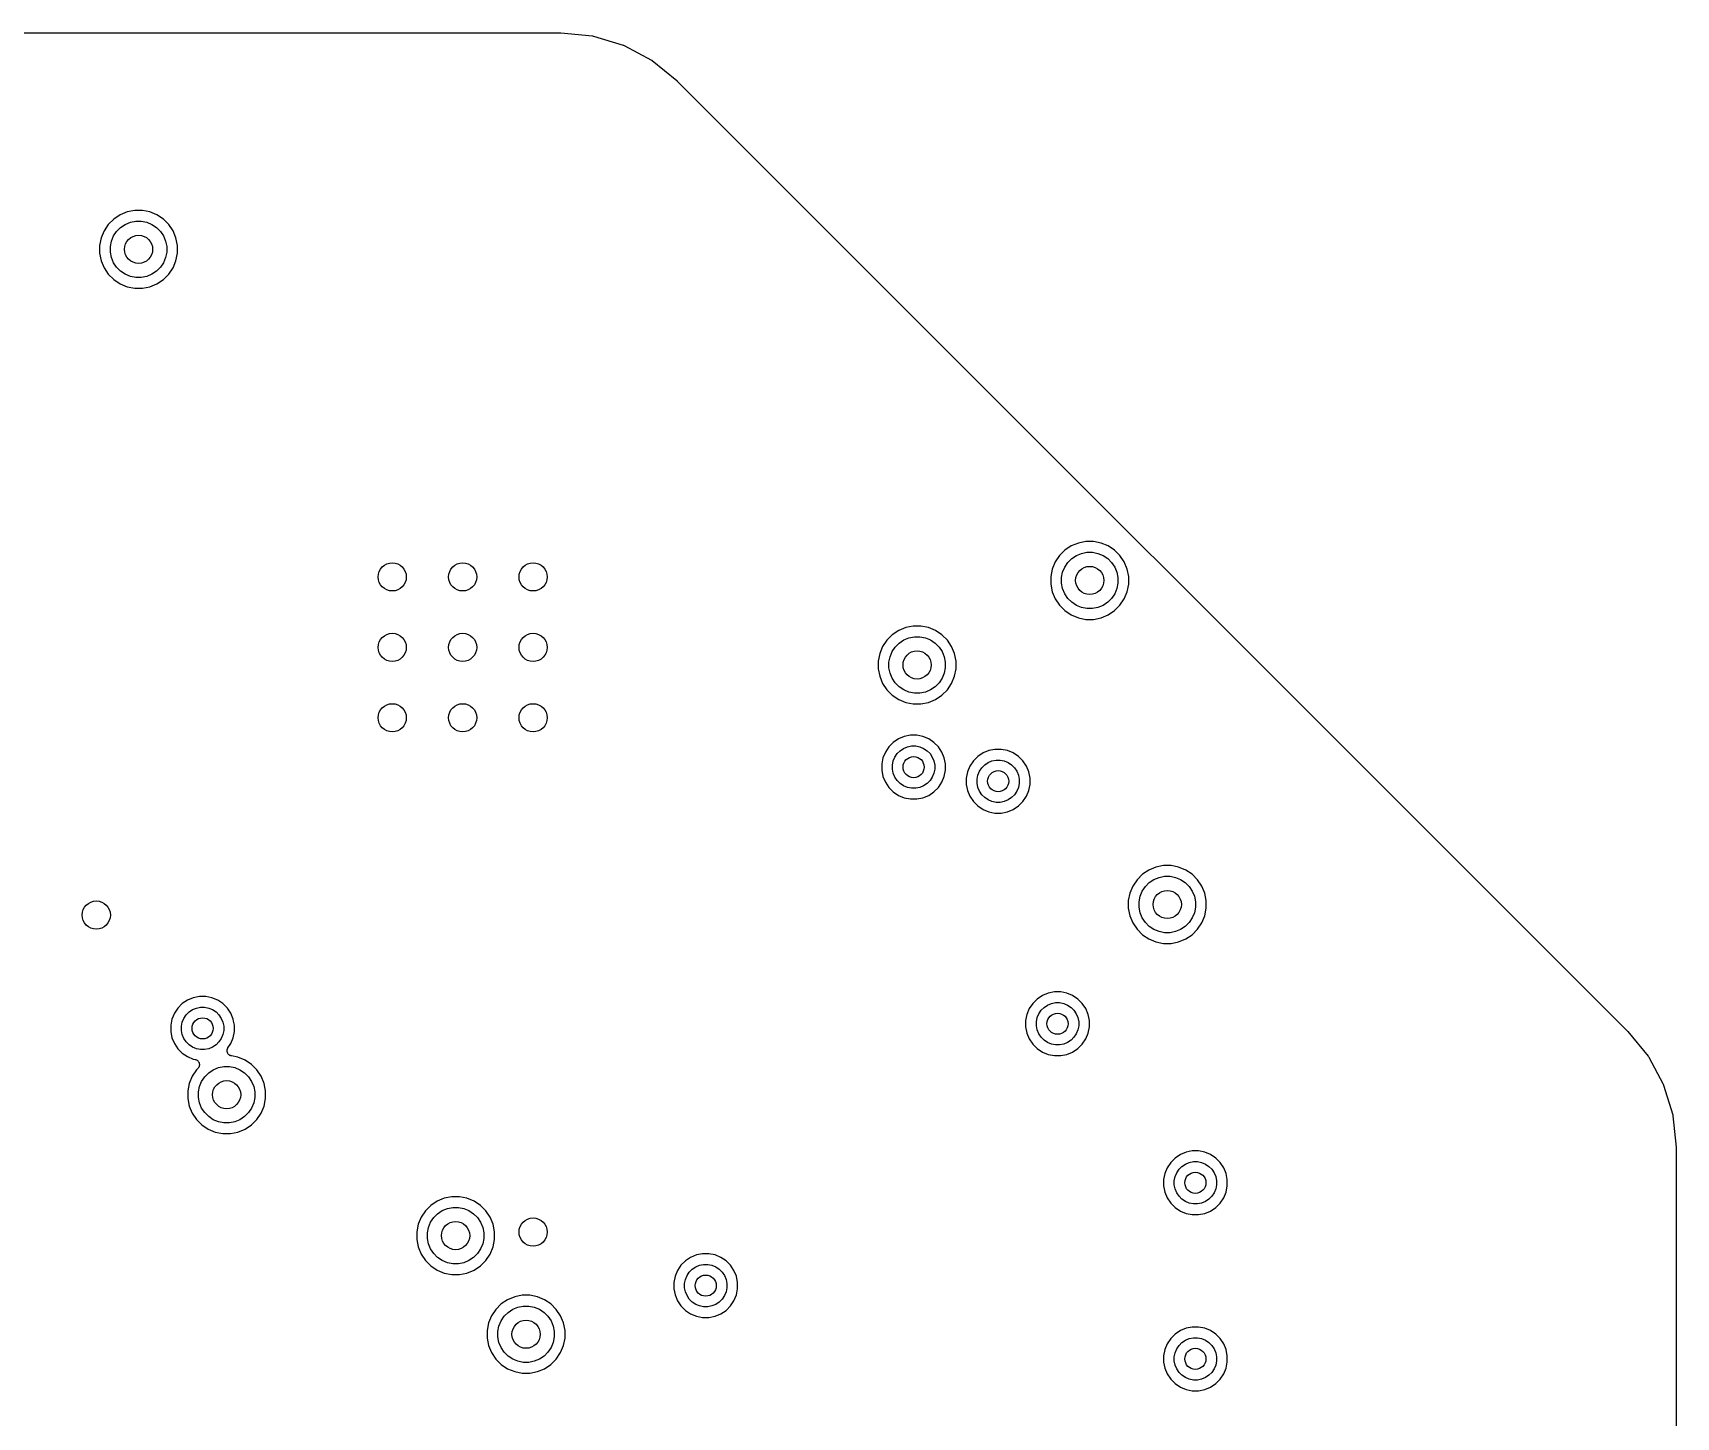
# Model space of a CAD drawing. Extents: x 0.48 to 2.43, y -7.79 to -4.85.
# Drawn here: x 1.516 to 2.434, y -5.623 to -4.849 of the extents above; entities that cross this region are included whole.
import ezdxf

# ---------------------------------------------------------------- set-up
doc = ezdxf.new("R2010")
doc.units = 0
doc.header["$MEASUREMENT"] = 0
doc.layers.add('BLACK', color=7, linetype='CONTINUOUS')

msp = doc.modelspace()

# ---------------------------------------------------------------- linework, layer by layer
at = {"layer": 'BLACK', "linetype": 'CONTINUOUS'}
for p, q in [((1.10253, -4.8495), (1.81054, -4.8495)), ((1.81054, -4.8495), (1.81058, -4.8495)), ((1.81058, -4.8495), (1.8107, -4.84952)), ((1.8107, -4.84952), (1.81083, -4.84952)), ((1.81083, -4.84952), (1.82849, -4.85125)), ((1.82849, -4.85125), (1.82849, -4.85125)), ((1.82849, -4.85125), (1.82849, -4.85125)), ((1.82849, -4.85125), (1.82853, -4.85125)), ((1.82853, -4.85125), (1.82879, -4.85131)), ((1.82879, -4.85131), (1.82906, -4.85136)), ((1.82906, -4.85136), (1.84557, -4.85635)), ((1.84557, -4.85635), (1.84561, -4.85636)), ((1.84561, -4.85636), (1.84586, -4.85647)), ((1.84586, -4.85647), (1.84612, -4.85657)), ((1.84612, -4.85657), (1.86135, -4.86467)), ((1.86135, -4.86467), (1.86135, -4.86467)), ((1.86135, -4.86467), (1.86135, -4.86467)), ((1.86135, -4.86467), (1.86139, -4.86469)), ((1.86139, -4.86469), (1.86161, -4.86485)), ((1.86161, -4.86485), (1.86184, -4.865)), ((1.86184, -4.865), (1.87558, -4.8762)), ((1.87558, -4.8762), (1.87561, -4.87623)), ((1.87561, -4.87623), (1.8757, -4.87632)), ((1.8757, -4.87632), (1.8758, -4.87641)), ((1.8758, -4.87641), (2.40683, -5.40744)), ((1.57266, -4.94872), (1.56846, -4.94956)), ((1.57695, -4.94872), (1.57266, -4.94872)), ((1.58115, -4.94956), (1.57695, -4.94872)), ((1.55791, -4.95661), (1.55553, -4.96017)), ((1.56094, -4.95358), (1.55791, -4.95661)), ((1.5645, -4.9512), (1.56094, -4.95358)), ((1.56257, -4.96043), (1.56476, -4.95824)), ((1.56846, -4.94956), (1.5645, -4.9512)), ((1.56476, -4.95824), (1.56734, -4.95652)), ((1.56734, -4.95652), (1.57021, -4.95533)), ((1.57021, -4.95533), (1.57325, -4.95472)), ((1.57325, -4.95472), (1.57635, -4.95472)), ((1.57635, -4.95472), (1.5794, -4.95533)), ((1.5794, -4.95533), (1.58226, -4.95652)), ((1.5851, -4.9512), (1.58115, -4.94956)), ((1.58226, -4.95652), (1.58484, -4.95824)), ((1.58484, -4.95824), (1.58704, -4.96043)), ((1.58867, -4.95358), (1.5851, -4.9512)), ((1.5917, -4.95661), (1.58867, -4.95358)), ((1.59408, -4.96017), (1.5917, -4.95661)), ((1.55389, -4.96413), (1.55306, -4.96833)), ((1.55553, -4.96017), (1.55389, -4.96413)), ((1.55906, -4.96892), (1.55966, -4.96588)), ((1.55966, -4.96588), (1.56085, -4.96301)), ((1.56085, -4.96301), (1.56257, -4.96043)), ((1.58704, -4.96043), (1.58876, -4.96301)), ((1.58876, -4.96301), (1.58995, -4.96588)), ((1.58995, -4.96588), (1.59055, -4.96892)), ((1.59572, -4.96413), (1.59408, -4.96017)), ((1.59655, -4.96833), (1.59572, -4.96413)), ((1.55306, -4.96833), (1.55306, -4.97261)), ((1.55306, -4.97261), (1.55389, -4.97682)), ((1.55906, -4.97202), (1.55906, -4.96892)), ((1.55966, -4.97507), (1.55906, -4.97202)), ((1.56085, -4.97793), (1.55966, -4.97507)), ((1.58995, -4.97507), (1.58876, -4.97793)), ((1.59055, -4.97202), (1.58995, -4.97507)), ((1.59055, -4.96892), (1.59055, -4.97202)), ((1.59572, -4.97682), (1.59655, -4.97261)), ((1.59655, -4.97261), (1.59655, -4.96833)), ((1.55389, -4.97682), (1.55553, -4.98077)), ((1.55553, -4.98077), (1.55791, -4.98434)), ((1.55791, -4.98434), (1.56094, -4.98737)), ((1.56257, -4.98051), (1.56085, -4.97793)), ((1.56476, -4.9827), (1.56257, -4.98051)), ((1.56734, -4.98443), (1.56476, -4.9827)), ((1.57021, -4.98562), (1.56734, -4.98443)), ((1.57325, -4.98622), (1.57021, -4.98562)), ((1.5794, -4.98562), (1.57635, -4.98622)), ((1.58226, -4.98443), (1.5794, -4.98562)), ((1.58484, -4.9827), (1.58226, -4.98443)), ((1.58704, -4.98051), (1.58484, -4.9827)), ((1.58876, -4.97793), (1.58704, -4.98051)), ((1.58867, -4.98737), (1.5917, -4.98434)), ((1.5917, -4.98434), (1.59408, -4.98077)), ((1.59408, -4.98077), (1.59572, -4.97682)), ((1.56094, -4.98737), (1.5645, -4.98975)), ((1.5645, -4.98975), (1.56846, -4.99138)), ((1.56846, -4.99138), (1.57266, -4.99222)), ((1.57266, -4.99222), (1.57695, -4.99222)), ((1.57635, -4.98622), (1.57325, -4.98622)), ((1.57695, -4.99222), (1.58115, -4.99138)), ((1.58115, -4.99138), (1.5851, -4.98975)), ((1.5851, -4.98975), (1.58867, -4.98737)), ((2.08941, -5.14165), (2.08703, -5.14521)), ((2.09244, -5.13862), (2.08941, -5.14165)), ((2.096, -5.13624), (2.09244, -5.13862)), ((2.09996, -5.1346), (2.096, -5.13624)), ((2.09626, -5.14328), (2.09884, -5.14156)), ((2.09884, -5.14156), (2.10171, -5.14037)), ((2.10416, -5.13376), (2.09996, -5.1346)), ((2.10171, -5.14037), (2.10475, -5.13976)), ((2.10844, -5.13376), (2.10416, -5.13376)), ((2.10475, -5.13976), (2.10785, -5.13976)), ((2.10785, -5.13976), (2.11089, -5.14037)), ((2.11264, -5.1346), (2.10844, -5.13376)), ((2.11089, -5.14037), (2.11376, -5.14156)), ((2.1166, -5.13624), (2.11264, -5.1346)), ((2.11376, -5.14156), (2.11634, -5.14328)), ((2.12016, -5.13862), (2.1166, -5.13624)), ((2.12319, -5.14165), (2.12016, -5.13862)), ((2.12557, -5.14521), (2.12319, -5.14165)), ((2.08539, -5.14917), (2.08455, -5.15337)), ((2.08703, -5.14521), (2.08539, -5.14917)), ((2.09055, -5.15396), (2.09116, -5.15092)), ((2.09116, -5.15092), (2.09234, -5.14805)), ((2.09234, -5.14805), (2.09407, -5.14547)), ((2.09407, -5.14547), (2.09626, -5.14328)), ((2.11634, -5.14328), (2.11853, -5.14547)), ((2.11853, -5.14547), (2.12025, -5.14805)), ((2.12025, -5.14805), (2.12144, -5.15092)), ((2.12144, -5.15092), (2.12205, -5.15396)), ((2.12721, -5.14917), (2.12557, -5.14521)), ((2.12805, -5.15337), (2.12721, -5.14917)), ((2.08455, -5.15337), (2.08455, -5.15765)), ((2.08455, -5.15765), (2.08539, -5.16186)), ((2.09055, -5.15706), (2.09055, -5.15396)), ((2.09116, -5.16011), (2.09055, -5.15706)), ((2.09234, -5.16297), (2.09116, -5.16011)), ((2.12144, -5.16011), (2.12025, -5.16297)), ((2.12205, -5.15706), (2.12144, -5.16011)), ((2.12205, -5.15396), (2.12205, -5.15706)), ((2.12721, -5.16186), (2.12805, -5.15765)), ((2.12805, -5.15765), (2.12805, -5.15337)), ((2.08539, -5.16186), (2.08703, -5.16581)), ((2.08703, -5.16581), (2.08941, -5.16938)), ((2.08941, -5.16938), (2.09244, -5.1724)), ((2.09407, -5.16555), (2.09234, -5.16297)), ((2.09626, -5.16774), (2.09407, -5.16555)), ((2.09884, -5.16947), (2.09626, -5.16774)), ((2.10171, -5.17065), (2.09884, -5.16947)), ((2.11376, -5.16947), (2.11089, -5.17065)), ((2.11634, -5.16774), (2.11376, -5.16947)), ((2.11853, -5.16555), (2.11634, -5.16774)), ((2.12025, -5.16297), (2.11853, -5.16555)), ((2.12016, -5.1724), (2.12319, -5.16938)), ((2.12319, -5.16938), (2.12557, -5.16581)), ((2.12557, -5.16581), (2.12721, -5.16186)), ((2.09244, -5.1724), (2.096, -5.17478)), ((2.096, -5.17478), (2.09996, -5.17642)), ((2.09996, -5.17642), (2.10416, -5.17726)), ((2.10475, -5.17126), (2.10171, -5.17065)), ((2.10416, -5.17726), (2.10844, -5.17726)), ((2.10785, -5.17126), (2.10475, -5.17126)), ((2.11089, -5.17065), (2.10785, -5.17126)), ((2.10844, -5.17726), (2.11264, -5.17642)), ((2.11264, -5.17642), (2.1166, -5.17478)), ((2.1166, -5.17478), (2.12016, -5.1724)), ((1.99598, -5.18586), (1.99295, -5.18889)), ((1.99954, -5.18348), (1.99598, -5.18586)), ((2.0035, -5.18184), (1.99954, -5.18348)), ((2.00238, -5.1888), (2.00525, -5.18761)), ((2.0077, -5.18101), (2.0035, -5.18184)), ((2.00525, -5.18761), (2.00829, -5.18701)), ((2.01198, -5.18101), (2.0077, -5.18101)), ((2.00829, -5.18701), (2.01139, -5.18701)), ((2.01139, -5.18701), (2.01444, -5.18761)), ((2.01619, -5.18184), (2.01198, -5.18101)), ((2.01444, -5.18761), (2.0173, -5.1888)), ((2.02014, -5.18348), (2.01619, -5.18184)), ((2.02371, -5.18586), (2.02014, -5.18348)), ((2.02674, -5.18889), (2.02371, -5.18586)), ((1.98893, -5.19641), (1.98809, -5.20061)), ((1.99057, -5.19245), (1.98893, -5.19641)), ((1.99295, -5.18889), (1.99057, -5.19245)), ((1.9947, -5.19816), (1.99589, -5.1953)), ((1.99589, -5.1953), (1.99761, -5.19272)), ((1.99761, -5.19272), (1.9998, -5.19052)), ((1.9998, -5.19052), (2.00238, -5.1888)), ((2.0173, -5.1888), (2.01988, -5.19052)), ((2.01988, -5.19052), (2.02207, -5.19272)), ((2.02207, -5.19272), (2.0238, -5.1953)), ((2.0238, -5.1953), (2.02499, -5.19816)), ((2.02912, -5.19245), (2.02674, -5.18889)), ((2.03075, -5.19641), (2.02912, -5.19245)), ((2.03159, -5.20061), (2.03075, -5.19641)), ((1.98809, -5.20061), (1.98809, -5.2049)), ((1.98809, -5.2049), (1.98893, -5.2091)), ((1.99409, -5.2012), (1.9947, -5.19816)), ((1.99409, -5.20431), (1.99409, -5.2012)), ((1.9947, -5.20735), (1.99409, -5.20431)), ((2.02499, -5.19816), (2.02559, -5.2012)), ((2.02559, -5.20431), (2.02499, -5.20735)), ((2.02559, -5.2012), (2.02559, -5.20431)), ((2.03075, -5.2091), (2.03159, -5.2049)), ((2.03159, -5.2049), (2.03159, -5.20061)), ((1.98893, -5.2091), (1.99057, -5.21306)), ((1.99057, -5.21306), (1.99295, -5.21662)), ((1.99589, -5.21022), (1.9947, -5.20735)), ((1.99761, -5.21279), (1.99589, -5.21022)), ((1.9998, -5.21499), (1.99761, -5.21279)), ((2.00238, -5.21671), (1.9998, -5.21499)), ((2.01988, -5.21499), (2.0173, -5.21671)), ((2.02207, -5.21279), (2.01988, -5.21499)), ((2.0238, -5.21022), (2.02207, -5.21279)), ((2.02499, -5.20735), (2.0238, -5.21022)), ((2.02674, -5.21662), (2.02912, -5.21306)), ((2.02912, -5.21306), (2.03075, -5.2091)), ((1.99295, -5.21662), (1.99598, -5.21965)), ((1.99598, -5.21965), (1.99954, -5.22203)), ((1.99954, -5.22203), (2.0035, -5.22367)), ((2.00525, -5.2179), (2.00238, -5.21671)), ((2.0035, -5.22367), (2.0077, -5.2245)), ((2.00829, -5.2185), (2.00525, -5.2179)), ((2.0077, -5.2245), (2.01198, -5.2245)), ((2.01139, -5.2185), (2.00829, -5.2185)), ((2.01444, -5.2179), (2.01139, -5.2185)), ((2.01198, -5.2245), (2.01619, -5.22367)), ((2.0173, -5.21671), (2.01444, -5.2179)), ((2.01619, -5.22367), (2.02014, -5.22203)), ((2.02014, -5.22203), (2.02371, -5.21965)), ((2.02371, -5.21965), (2.02674, -5.21662)), ((2.00268, -5.24272), (1.99944, -5.24406)), ((2.00612, -5.24203), (2.00268, -5.24272)), ((2.00963, -5.24203), (2.00612, -5.24203)), ((2.01307, -5.24272), (2.00963, -5.24203)), ((2.01631, -5.24406), (2.01307, -5.24272)), ((1.99209, -5.25141), (1.99075, -5.25465)), ((1.99404, -5.24849), (1.99209, -5.25141)), ((1.99652, -5.24601), (1.99404, -5.24849)), ((1.99944, -5.24406), (1.99652, -5.24601)), ((1.9987, -5.25231), (2.00034, -5.25067)), ((2.00034, -5.25067), (2.00228, -5.24938)), ((2.00228, -5.24938), (2.00443, -5.24849)), ((2.00443, -5.24849), (2.00671, -5.24803)), ((2.00671, -5.24803), (2.00904, -5.24803)), ((2.00904, -5.24803), (2.01132, -5.24849)), ((2.01132, -5.24849), (2.01347, -5.24938)), ((2.01347, -5.24938), (2.0154, -5.25067)), ((2.0154, -5.25067), (2.01705, -5.25231)), ((2.01923, -5.24601), (2.01631, -5.24406)), ((2.02171, -5.24849), (2.01923, -5.24601)), ((2.02366, -5.25141), (2.02171, -5.24849)), ((2.025, -5.25465), (2.02366, -5.25141)), ((2.04668, -5.25193), (2.04376, -5.25388)), ((2.04992, -5.25059), (2.04668, -5.25193)), ((2.05336, -5.24991), (2.04992, -5.25059)), ((2.05687, -5.24991), (2.05336, -5.24991)), ((2.06031, -5.25059), (2.05687, -5.24991)), ((2.06355, -5.25193), (2.06031, -5.25059)), ((2.06647, -5.25388), (2.06355, -5.25193)), ((1.99075, -5.25465), (1.99006, -5.25809)), ((1.99006, -5.25809), (1.99006, -5.2616)), ((1.99606, -5.25868), (1.99652, -5.2564)), ((1.99606, -5.26101), (1.99606, -5.25868)), ((1.99652, -5.26329), (1.99606, -5.26101)), ((1.99652, -5.2564), (1.99741, -5.25425)), ((1.99741, -5.25425), (1.9987, -5.25231)), ((2.01705, -5.25231), (2.01834, -5.25425)), ((2.01834, -5.25425), (2.01923, -5.2564)), ((2.01923, -5.2564), (2.01969, -5.25868)), ((2.01969, -5.26101), (2.01923, -5.26329)), ((2.01969, -5.25868), (2.01969, -5.26101)), ((2.02569, -5.25809), (2.025, -5.25465)), ((2.02569, -5.2616), (2.02569, -5.25809)), ((2.03933, -5.25928), (2.03799, -5.26252)), ((2.04128, -5.25636), (2.03933, -5.25928)), ((2.04376, -5.25388), (2.04128, -5.25636)), ((2.04465, -5.26212), (2.04594, -5.26019)), ((2.04594, -5.26019), (2.04759, -5.25854)), ((2.04759, -5.25854), (2.04952, -5.25725)), ((2.04952, -5.25725), (2.05167, -5.25636)), ((2.05167, -5.25636), (2.05395, -5.25591)), ((2.05395, -5.25591), (2.05628, -5.25591)), ((2.05628, -5.25591), (2.05856, -5.25636)), ((2.05856, -5.25636), (2.06071, -5.25725)), ((2.06071, -5.25725), (2.06265, -5.25854)), ((2.06265, -5.25854), (2.06429, -5.26019)), ((2.06429, -5.26019), (2.06558, -5.26212)), ((2.06895, -5.25636), (2.06647, -5.25388)), ((2.0709, -5.25928), (2.06895, -5.25636)), ((2.07224, -5.26252), (2.0709, -5.25928)), ((1.99006, -5.2616), (1.99075, -5.26504)), ((1.99075, -5.26504), (1.99209, -5.26828)), ((1.99209, -5.26828), (1.99404, -5.2712)), ((1.99741, -5.26544), (1.99652, -5.26329)), ((1.9987, -5.26737), (1.99741, -5.26544)), ((2.00034, -5.26902), (1.9987, -5.26737)), ((2.00228, -5.27031), (2.00034, -5.26902)), ((2.00443, -5.2712), (2.00228, -5.27031)), ((2.01347, -5.27031), (2.01132, -5.2712)), ((2.0154, -5.26902), (2.01347, -5.27031)), ((2.01705, -5.26737), (2.0154, -5.26902)), ((2.01834, -5.26544), (2.01705, -5.26737)), ((2.01923, -5.26329), (2.01834, -5.26544)), ((2.02171, -5.2712), (2.02366, -5.26828)), ((2.02366, -5.26828), (2.025, -5.26504)), ((2.025, -5.26504), (2.02569, -5.2616)), ((2.03799, -5.26252), (2.03731, -5.26596)), ((2.03731, -5.26596), (2.03731, -5.26947)), ((2.03731, -5.26947), (2.03799, -5.27291)), ((2.04331, -5.26655), (2.04376, -5.26427)), ((2.04331, -5.26888), (2.04331, -5.26655)), ((2.04376, -5.27116), (2.04331, -5.26888)), ((2.04376, -5.26427), (2.04465, -5.26212)), ((2.06558, -5.26212), (2.06648, -5.26427)), ((2.06648, -5.26427), (2.06693, -5.26655)), ((2.06693, -5.26888), (2.06648, -5.27116)), ((2.06693, -5.26655), (2.06693, -5.26888)), ((2.07293, -5.26596), (2.07224, -5.26252)), ((2.07224, -5.27291), (2.07293, -5.26947)), ((2.07293, -5.26947), (2.07293, -5.26596)), ((1.99404, -5.2712), (1.99652, -5.27368)), ((1.99652, -5.27368), (1.99944, -5.27563)), ((1.99944, -5.27563), (2.00268, -5.27697)), ((2.00268, -5.27697), (2.00612, -5.27765)), ((2.00671, -5.27165), (2.00443, -5.2712)), ((2.00612, -5.27765), (2.00963, -5.27765)), ((2.00904, -5.27165), (2.00671, -5.27165)), ((2.01132, -5.2712), (2.00904, -5.27165)), ((2.00963, -5.27765), (2.01307, -5.27697)), ((2.01307, -5.27697), (2.01631, -5.27563)), ((2.01631, -5.27563), (2.01923, -5.27368)), ((2.01923, -5.27368), (2.02171, -5.2712)), ((2.03799, -5.27291), (2.03933, -5.27615)), ((2.03933, -5.27615), (2.04128, -5.27907)), ((2.04128, -5.27907), (2.04376, -5.28155)), ((2.04465, -5.27331), (2.04376, -5.27116)), ((2.04594, -5.27525), (2.04465, -5.27331)), ((2.04759, -5.27689), (2.04594, -5.27525)), ((2.04952, -5.27818), (2.04759, -5.27689)), ((2.05167, -5.27907), (2.04952, -5.27818)), ((2.05395, -5.27953), (2.05167, -5.27907)), ((2.05628, -5.27953), (2.05395, -5.27953)), ((2.05856, -5.27907), (2.05628, -5.27953)), ((2.06071, -5.27818), (2.05856, -5.27907)), ((2.06265, -5.27689), (2.06071, -5.27818)), ((2.06429, -5.27525), (2.06265, -5.27689)), ((2.06558, -5.27331), (2.06429, -5.27525)), ((2.06648, -5.27116), (2.06558, -5.27331)), ((2.06647, -5.28155), (2.06895, -5.27907)), ((2.06895, -5.27907), (2.0709, -5.27615)), ((2.0709, -5.27615), (2.07224, -5.27291)), ((2.04376, -5.28155), (2.04668, -5.2835)), ((2.04668, -5.2835), (2.04992, -5.28484)), ((2.04992, -5.28484), (2.05336, -5.28553)), ((2.05336, -5.28553), (2.05687, -5.28553)), ((2.05687, -5.28553), (2.06031, -5.28484)), ((2.06031, -5.28484), (2.06355, -5.2835)), ((2.06355, -5.2835), (2.06647, -5.28155)), ((2.14326, -5.3157), (2.1393, -5.31734)), ((2.14746, -5.31487), (2.14326, -5.3157)), ((2.15175, -5.31487), (2.14746, -5.31487)), ((2.15595, -5.3157), (2.15175, -5.31487)), ((2.15991, -5.31734), (2.15595, -5.3157)), ((2.13271, -5.32275), (2.13033, -5.32631)), ((2.13574, -5.31972), (2.13271, -5.32275)), ((2.1393, -5.31734), (2.13574, -5.31972)), ((2.13737, -5.32658), (2.13957, -5.32438)), ((2.13957, -5.32438), (2.14215, -5.32266)), ((2.14215, -5.32266), (2.14501, -5.32147)), ((2.14501, -5.32147), (2.14806, -5.32087)), ((2.14806, -5.32087), (2.15116, -5.32087)), ((2.15116, -5.32087), (2.1542, -5.32147)), ((2.1542, -5.32147), (2.15707, -5.32266)), ((2.15707, -5.32266), (2.15965, -5.32438)), ((2.15965, -5.32438), (2.16184, -5.32658)), ((2.16347, -5.31972), (2.15991, -5.31734)), ((2.1665, -5.32275), (2.16347, -5.31972)), ((2.16888, -5.32631), (2.1665, -5.32275)), ((2.12869, -5.33027), (2.12786, -5.33447)), ((2.12786, -5.33447), (2.12786, -5.33876)), ((2.13033, -5.32631), (2.12869, -5.33027)), ((2.13386, -5.33506), (2.13446, -5.33202)), ((2.13446, -5.33202), (2.13565, -5.32915)), ((2.13565, -5.32915), (2.13737, -5.32658)), ((2.16184, -5.32658), (2.16356, -5.32915)), ((2.16356, -5.32915), (2.16475, -5.33202)), ((2.16475, -5.33202), (2.16535, -5.33506)), ((2.17052, -5.33027), (2.16888, -5.32631)), ((2.17135, -5.33447), (2.17052, -5.33027)), ((2.17135, -5.33876), (2.17135, -5.33447)), ((2.12786, -5.33876), (2.12869, -5.34296)), ((2.12869, -5.34296), (2.13033, -5.34692)), ((2.13386, -5.33817), (2.13386, -5.33506)), ((2.13446, -5.34121), (2.13386, -5.33817)), ((2.13565, -5.34407), (2.13446, -5.34121)), ((2.16475, -5.34121), (2.16356, -5.34407)), ((2.16535, -5.33817), (2.16475, -5.34121)), ((2.16535, -5.33506), (2.16535, -5.33817)), ((2.16888, -5.34692), (2.17052, -5.34296)), ((2.17052, -5.34296), (2.17135, -5.33876)), ((2.13033, -5.34692), (2.13271, -5.35048)), ((2.13271, -5.35048), (2.13574, -5.35351)), ((2.13737, -5.34665), (2.13565, -5.34407)), ((2.13957, -5.34885), (2.13737, -5.34665)), ((2.14215, -5.35057), (2.13957, -5.34885)), ((2.14501, -5.35176), (2.14215, -5.35057)), ((2.14806, -5.35236), (2.14501, -5.35176)), ((2.15116, -5.35236), (2.14806, -5.35236)), ((2.1542, -5.35176), (2.15116, -5.35236)), ((2.15707, -5.35057), (2.1542, -5.35176)), ((2.15965, -5.34885), (2.15707, -5.35057)), ((2.16184, -5.34665), (2.15965, -5.34885)), ((2.16356, -5.34407), (2.16184, -5.34665)), ((2.16347, -5.35351), (2.1665, -5.35048)), ((2.1665, -5.35048), (2.16888, -5.34692)), ((2.13574, -5.35351), (2.1393, -5.35589)), ((2.1393, -5.35589), (2.14326, -5.35753)), ((2.14326, -5.35753), (2.14746, -5.35836)), ((2.14746, -5.35836), (2.15175, -5.35836)), ((2.15175, -5.35836), (2.15595, -5.35753)), ((2.15595, -5.35753), (2.15991, -5.35589)), ((2.15991, -5.35589), (2.16347, -5.35351)), ((1.60538, -5.38873), (1.60214, -5.39007)), ((1.60883, -5.38804), (1.60538, -5.38873)), ((1.61233, -5.38804), (1.60883, -5.38804)), ((1.61578, -5.38873), (1.61233, -5.38804)), ((1.61902, -5.39007), (1.61578, -5.38873)), ((2.07695, -5.38943), (2.07447, -5.39191)), ((2.07987, -5.38748), (2.07695, -5.38943)), ((2.08311, -5.38614), (2.07987, -5.38748)), ((2.08655, -5.38545), (2.08311, -5.38614)), ((2.09006, -5.38545), (2.08655, -5.38545)), ((2.0935, -5.38614), (2.09006, -5.38545)), ((2.09674, -5.38748), (2.0935, -5.38614)), ((2.09966, -5.38943), (2.09674, -5.38748)), ((2.10214, -5.39191), (2.09966, -5.38943)), ((1.5948, -5.39742), (1.59345, -5.40066)), ((1.59675, -5.3945), (1.5948, -5.39742)), ((1.59923, -5.39202), (1.59675, -5.3945)), ((1.60214, -5.39007), (1.59923, -5.39202)), ((1.60011, -5.40026), (1.60141, -5.39833)), ((1.60141, -5.39833), (1.60305, -5.39668)), ((1.60305, -5.39668), (1.60499, -5.39539)), ((1.60499, -5.39539), (1.60713, -5.3945)), ((1.60713, -5.3945), (1.60942, -5.39404)), ((1.60942, -5.39404), (1.61174, -5.39404)), ((1.61174, -5.39404), (1.61403, -5.3945)), ((1.61403, -5.3945), (1.61617, -5.39539)), ((1.61617, -5.39539), (1.61811, -5.39668)), ((1.61811, -5.39668), (1.61975, -5.39833)), ((1.62193, -5.39202), (1.61902, -5.39007)), ((1.61975, -5.39833), (1.62105, -5.40026)), ((1.62441, -5.3945), (1.62193, -5.39202)), ((1.62636, -5.39742), (1.62441, -5.3945)), ((1.62771, -5.40066), (1.62636, -5.39742)), ((2.07118, -5.39807), (2.07049, -5.40151)), ((2.07252, -5.39483), (2.07118, -5.39807)), ((2.07447, -5.39191), (2.07252, -5.39483)), ((2.07695, -5.39982), (2.07784, -5.39767)), ((2.07784, -5.39767), (2.07913, -5.39574)), ((2.07913, -5.39574), (2.08078, -5.39409)), ((2.08078, -5.39409), (2.08271, -5.3928)), ((2.08271, -5.3928), (2.08486, -5.39191)), ((2.08486, -5.39191), (2.08714, -5.39145)), ((2.08714, -5.39145), (2.08947, -5.39145)), ((2.08947, -5.39145), (2.09175, -5.39191)), ((2.09175, -5.39191), (2.0939, -5.3928)), ((2.0939, -5.3928), (2.09583, -5.39409)), ((2.09583, -5.39409), (2.09748, -5.39574)), ((2.09748, -5.39574), (2.09877, -5.39767)), ((2.09877, -5.39767), (2.09966, -5.39982)), ((2.10409, -5.39483), (2.10214, -5.39191)), ((2.10543, -5.39807), (2.10409, -5.39483)), ((2.10612, -5.40151), (2.10543, -5.39807)), ((1.59345, -5.40066), (1.59277, -5.4041)), ((1.59277, -5.4041), (1.59277, -5.40761)), ((1.59277, -5.40761), (1.59345, -5.41105)), ((1.59877, -5.40469), (1.59922, -5.40241)), ((1.59877, -5.40702), (1.59877, -5.40469)), ((1.59922, -5.4093), (1.59877, -5.40702)), ((1.59922, -5.40241), (1.60011, -5.40026)), ((1.62105, -5.40026), (1.62194, -5.40241)), ((1.62194, -5.40241), (1.62239, -5.40469)), ((1.62239, -5.40702), (1.62194, -5.4093)), ((1.62239, -5.40469), (1.62239, -5.40702)), ((1.62793, -5.4018), (1.62771, -5.40066)), ((1.62771, -5.41105), (1.62839, -5.40761)), ((1.62839, -5.4041), (1.62793, -5.4018)), ((1.62839, -5.40761), (1.62839, -5.4041)), ((2.07049, -5.40151), (2.07049, -5.40502)), ((2.07049, -5.40502), (2.07118, -5.40846)), ((2.07649, -5.4021), (2.07695, -5.39982)), ((2.07649, -5.40443), (2.07649, -5.4021)), ((2.07695, -5.40671), (2.07649, -5.40443)), ((2.07784, -5.40886), (2.07695, -5.40671)), ((2.09966, -5.40671), (2.09877, -5.40886)), ((2.09966, -5.39982), (2.10012, -5.4021)), ((2.10012, -5.40443), (2.09966, -5.40671)), ((2.10012, -5.4021), (2.10012, -5.40443)), ((2.10543, -5.40846), (2.10612, -5.40502)), ((2.10612, -5.40502), (2.10612, -5.40151)), ((2.40683, -5.40744), (2.40686, -5.40747)), ((2.40686, -5.40747), (2.40694, -5.40757)), ((2.40694, -5.40757), (2.40703, -5.40765)), ((2.40703, -5.40765), (2.41829, -5.42136)), ((1.59345, -5.41105), (1.5948, -5.41429)), ((1.5948, -5.41429), (1.59675, -5.41721)), ((1.59675, -5.41721), (1.59923, -5.41969)), ((1.60011, -5.41145), (1.59922, -5.4093)), ((1.60141, -5.41338), (1.60011, -5.41145)), ((1.60305, -5.41503), (1.60141, -5.41338)), ((1.60499, -5.41632), (1.60305, -5.41503)), ((1.60713, -5.41721), (1.60499, -5.41632)), ((1.60942, -5.41767), (1.60713, -5.41721)), ((1.61403, -5.41721), (1.61174, -5.41767)), ((1.61617, -5.41632), (1.61403, -5.41721)), ((1.61811, -5.41503), (1.61617, -5.41632)), ((1.61975, -5.41338), (1.61811, -5.41503)), ((1.62105, -5.41145), (1.61975, -5.41338)), ((1.62194, -5.4093), (1.62105, -5.41145)), ((1.62434, -5.41772), (1.62442, -5.41745)), ((1.62442, -5.41745), (1.6245, -5.41718)), ((1.6245, -5.41718), (1.62451, -5.41717)), ((1.62451, -5.41716), (1.62465, -5.41691)), ((1.62451, -5.41717), (1.62451, -5.41716)), ((1.62465, -5.41691), (1.62478, -5.41666)), ((1.62478, -5.41666), (1.62636, -5.41429)), ((1.62636, -5.41429), (1.62771, -5.41105)), ((2.07118, -5.40846), (2.07252, -5.4117)), ((2.07252, -5.4117), (2.07447, -5.41462)), ((2.07447, -5.41462), (2.07695, -5.4171)), ((2.07695, -5.4171), (2.07987, -5.41905)), ((2.07913, -5.41079), (2.07784, -5.40886)), ((2.08078, -5.41244), (2.07913, -5.41079)), ((2.08271, -5.41373), (2.08078, -5.41244)), ((2.08486, -5.41462), (2.08271, -5.41373)), ((2.08714, -5.41508), (2.08486, -5.41462)), ((2.08947, -5.41508), (2.08714, -5.41508)), ((2.09175, -5.41462), (2.08947, -5.41508)), ((2.0939, -5.41373), (2.09175, -5.41462)), ((2.09583, -5.41244), (2.0939, -5.41373)), ((2.09748, -5.41079), (2.09583, -5.41244)), ((2.09674, -5.41905), (2.09966, -5.4171)), ((2.09877, -5.40886), (2.09748, -5.41079)), ((2.09966, -5.4171), (2.10214, -5.41462)), ((2.10214, -5.41462), (2.10409, -5.4117)), ((2.10409, -5.4117), (2.10543, -5.40846)), ((1.59923, -5.41969), (1.60214, -5.42164)), ((1.60214, -5.42164), (1.60538, -5.42298)), ((1.60538, -5.42298), (1.60639, -5.42318)), ((1.60639, -5.42318), (1.60642, -5.42319)), ((1.60642, -5.42319), (1.60642, -5.42319)), ((1.60642, -5.42319), (1.60642, -5.42319)), ((1.60642, -5.42319), (1.60643, -5.42319)), ((1.60643, -5.42319), (1.60671, -5.42328)), ((1.60671, -5.42328), (1.60698, -5.42336)), ((1.60698, -5.42336), (1.60698, -5.42337)), ((1.60698, -5.42337), (1.60699, -5.42337)), ((1.60699, -5.42337), (1.60724, -5.42351)), ((1.60724, -5.42351), (1.60749, -5.42364)), ((1.60749, -5.42364), (1.6075, -5.42365)), ((1.6075, -5.42365), (1.6075, -5.42365)), ((1.6075, -5.42365), (1.60772, -5.42383)), ((1.60772, -5.42383), (1.60794, -5.42402)), ((1.60794, -5.42402), (1.60795, -5.42402)), ((1.60795, -5.42402), (1.60795, -5.42403)), ((1.60795, -5.42403), (1.60813, -5.42425)), ((1.60813, -5.42425), (1.60831, -5.42447)), ((1.60831, -5.42447), (1.60831, -5.42448)), ((1.60831, -5.42448), (1.60832, -5.42448)), ((1.60832, -5.42448), (1.60845, -5.42474)), ((1.60845, -5.42474), (1.60858, -5.42499)), ((1.60858, -5.42499), (1.60858, -5.425)), ((1.60858, -5.425), (1.60859, -5.425)), ((1.60859, -5.425), (1.60867, -5.42528)), ((1.60867, -5.42528), (1.60875, -5.42555)), ((1.60875, -5.42555), (1.60875, -5.42556)), ((1.60875, -5.42556), (1.60875, -5.42557)), ((1.60875, -5.42557), (1.60878, -5.42585)), ((1.60877, -5.42644), (1.60875, -5.42672)), ((1.60881, -5.42615), (1.60877, -5.42644)), ((1.60878, -5.42585), (1.60881, -5.42614)), ((1.60881, -5.42614), (1.6088, -5.42614)), ((1.6088, -5.42614), (1.60881, -5.42615)), ((1.61174, -5.41767), (1.60942, -5.41767)), ((1.62428, -5.41831), (1.6243, -5.41803)), ((1.62428, -5.41832), (1.62428, -5.41831)), ((1.62428, -5.41831), (1.62428, -5.41831)), ((1.6243, -5.41861), (1.62428, -5.41832)), ((1.6243, -5.41803), (1.62433, -5.41774)), ((1.62433, -5.41889), (1.6243, -5.41861)), ((1.62433, -5.41774), (1.62434, -5.41773)), ((1.62433, -5.4189), (1.62433, -5.41889)), ((1.62441, -5.41918), (1.62433, -5.4189)), ((1.62433, -5.4189), (1.62433, -5.4189)), ((1.62434, -5.41773), (1.62434, -5.41772)), ((1.62449, -5.41945), (1.62441, -5.41918)), ((1.6245, -5.41946), (1.62449, -5.41945)), ((1.62463, -5.41972), (1.6245, -5.41946)), ((1.6245, -5.41946), (1.6245, -5.41946)), ((1.62476, -5.41997), (1.62463, -5.41972)), ((1.62477, -5.41998), (1.62476, -5.41997)), ((1.62495, -5.42021), (1.62477, -5.41998)), ((1.62477, -5.41998), (1.62477, -5.41998)), ((1.62513, -5.42043), (1.62495, -5.42021)), ((1.62514, -5.42043), (1.62513, -5.42043)), ((1.62514, -5.42044), (1.62514, -5.42043)), ((1.62536, -5.42062), (1.62514, -5.42044)), ((1.62558, -5.4208), (1.62536, -5.42062)), ((1.62558, -5.42081), (1.62558, -5.4208)), ((1.62559, -5.42081), (1.62558, -5.42081)), ((1.62584, -5.42095), (1.62559, -5.42081)), ((1.62609, -5.42109), (1.62584, -5.42095)), ((1.6261, -5.42109), (1.62609, -5.42109)), ((1.62611, -5.42109), (1.6261, -5.42109)), ((1.62637, -5.42118), (1.62611, -5.42109)), ((1.62665, -5.42126), (1.62637, -5.42118)), ((1.62666, -5.42127), (1.62665, -5.42126)), ((1.62669, -5.42127), (1.62666, -5.42127)), ((1.62666, -5.42127), (1.62666, -5.42127)), ((1.62666, -5.42127), (1.62666, -5.42127)), ((1.63036, -5.422), (1.62669, -5.42127)), ((1.63432, -5.42364), (1.63036, -5.422)), ((1.63788, -5.42602), (1.63432, -5.42364)), ((1.64091, -5.42905), (1.63788, -5.42602)), ((2.07987, -5.41905), (2.08311, -5.42039)), ((2.08311, -5.42039), (2.08655, -5.42108)), ((2.08655, -5.42108), (2.09006, -5.42108)), ((2.09006, -5.42108), (2.0935, -5.42039)), ((2.0935, -5.42039), (2.09674, -5.41905)), ((2.41829, -5.42136), (2.41832, -5.4214)), ((2.41832, -5.4214), (2.41847, -5.42163)), ((2.41847, -5.42163), (2.41862, -5.42185)), ((2.41862, -5.42185), (2.42677, -5.43705)), ((1.60474, -5.43261), (1.6031, -5.43657)), ((1.60712, -5.42905), (1.60474, -5.43261)), ((1.60793, -5.42825), (1.60712, -5.42905)), ((1.60811, -5.42803), (1.60793, -5.42825)), ((1.60829, -5.4278), (1.60811, -5.42803)), ((1.6083, -5.42779), (1.60829, -5.4278)), ((1.60829, -5.4278), (1.60829, -5.4278)), ((1.60843, -5.42754), (1.6083, -5.42779)), ((1.60857, -5.42729), (1.60843, -5.42754)), ((1.60858, -5.42728), (1.60857, -5.42728)), ((1.60857, -5.42728), (1.60857, -5.42729)), ((1.60866, -5.427), (1.60858, -5.42728)), ((1.60874, -5.42673), (1.60866, -5.427)), ((1.60875, -5.42672), (1.60874, -5.42672)), ((1.60874, -5.42672), (1.60874, -5.42673)), ((1.60887, -5.43832), (1.61006, -5.43545)), ((1.61006, -5.43545), (1.61178, -5.43287)), ((1.61178, -5.43287), (1.61398, -5.43068)), ((1.61398, -5.43068), (1.61656, -5.42896)), ((1.61656, -5.42896), (1.61942, -5.42777)), ((1.61942, -5.42777), (1.62246, -5.42717)), ((1.62246, -5.42717), (1.62557, -5.42717)), ((1.62557, -5.42717), (1.62861, -5.42777)), ((1.62861, -5.42777), (1.63148, -5.42896)), ((1.63148, -5.42896), (1.63405, -5.43068)), ((1.63405, -5.43068), (1.63625, -5.43287)), ((1.63625, -5.43287), (1.63797, -5.43545)), ((1.63797, -5.43545), (1.63916, -5.43832)), ((1.64329, -5.43261), (1.64091, -5.42905)), ((1.64493, -5.43657), (1.64329, -5.43261)), ((1.6031, -5.43657), (1.60227, -5.44077)), ((1.60227, -5.44077), (1.60227, -5.44506)), ((1.60827, -5.44136), (1.60887, -5.43832)), ((1.60827, -5.44446), (1.60827, -5.44136)), ((1.60887, -5.44751), (1.60827, -5.44446)), ((1.63916, -5.43832), (1.63976, -5.44136)), ((1.63976, -5.44446), (1.63916, -5.44751)), ((1.63976, -5.44136), (1.63976, -5.44446)), ((1.64576, -5.44077), (1.64493, -5.43657)), ((1.64576, -5.44506), (1.64576, -5.44077)), ((2.42677, -5.43705), (2.42679, -5.43709)), ((2.42679, -5.43709), (2.42689, -5.43735)), ((2.42689, -5.43735), (2.42699, -5.43759)), ((2.42699, -5.43759), (2.43204, -5.45409)), ((1.60227, -5.44506), (1.6031, -5.44926)), ((1.6031, -5.44926), (1.60474, -5.45321)), ((1.60474, -5.45321), (1.60712, -5.45678)), ((1.61006, -5.45037), (1.60887, -5.44751)), ((1.61178, -5.45295), (1.61006, -5.45037)), ((1.61398, -5.45515), (1.61178, -5.45295)), ((1.63625, -5.45295), (1.63405, -5.45515)), ((1.63797, -5.45037), (1.63625, -5.45295)), ((1.63916, -5.44751), (1.63797, -5.45037)), ((1.64091, -5.45678), (1.64329, -5.45322)), ((1.64329, -5.45322), (1.64493, -5.44926)), ((1.64493, -5.44926), (1.64576, -5.44506)), ((2.43204, -5.45409), (2.43204, -5.45409)), ((2.43204, -5.45409), (2.43204, -5.45409)), ((2.43204, -5.45409), (2.43205, -5.45413)), ((2.43205, -5.45413), (2.4321, -5.4544)), ((1.60712, -5.45678), (1.61015, -5.45981)), ((1.61015, -5.45981), (1.61371, -5.46219)), ((1.61371, -5.46219), (1.61767, -5.46383)), ((1.61656, -5.45687), (1.61398, -5.45515)), ((1.61942, -5.45806), (1.61656, -5.45687)), ((1.62246, -5.45866), (1.61942, -5.45806)), ((1.62557, -5.45866), (1.62246, -5.45866)), ((1.62861, -5.45806), (1.62557, -5.45866)), ((1.63148, -5.45687), (1.62861, -5.45806)), ((1.63036, -5.46383), (1.63432, -5.46219)), ((1.63405, -5.45515), (1.63148, -5.45687)), ((1.63432, -5.46219), (1.63788, -5.45981)), ((1.63788, -5.45981), (1.64091, -5.45678)), ((2.4321, -5.4544), (2.43215, -5.45467)), ((2.43215, -5.45467), (2.43395, -5.47231)), ((1.61767, -5.46383), (1.62187, -5.46466)), ((1.62187, -5.46466), (1.62616, -5.46466)), ((1.62616, -5.46466), (1.63036, -5.46383)), ((2.43395, -5.47231), (2.43395, -5.47235)), ((2.43395, -5.47235), (2.43395, -5.47248)), ((2.43395, -5.47248), (2.43396, -5.47261)), ((2.15152, -5.48077), (2.14957, -5.48369)), ((2.154, -5.47829), (2.15152, -5.48077)), ((2.15692, -5.47634), (2.154, -5.47829)), ((2.16016, -5.475), (2.15692, -5.47634)), ((2.15783, -5.48295), (2.15976, -5.48166)), ((2.15976, -5.48166), (2.16191, -5.48077)), ((2.1636, -5.47431), (2.16016, -5.475)), ((2.16191, -5.48077), (2.16419, -5.48031)), ((2.16711, -5.47431), (2.1636, -5.47431)), ((2.16419, -5.48031), (2.16652, -5.48031)), ((2.16652, -5.48031), (2.1688, -5.48077)), ((2.17055, -5.475), (2.16711, -5.47431)), ((2.1688, -5.48077), (2.17095, -5.48166)), ((2.17379, -5.47634), (2.17055, -5.475)), ((2.17095, -5.48166), (2.17288, -5.48295)), ((2.17671, -5.47829), (2.17379, -5.47634)), ((2.17919, -5.48077), (2.17671, -5.47829)), ((2.18114, -5.48369), (2.17919, -5.48077)), ((2.43396, -5.47261), (2.43396, -6.21998)), ((2.14823, -5.48693), (2.14754, -5.49037)), ((2.14754, -5.49037), (2.14754, -5.49388)), ((2.14957, -5.48369), (2.14823, -5.48693)), ((2.15354, -5.49096), (2.154, -5.48868)), ((2.154, -5.48868), (2.15489, -5.48653)), ((2.15489, -5.48653), (2.15618, -5.4846)), ((2.15618, -5.4846), (2.15783, -5.48295)), ((2.17288, -5.48295), (2.17453, -5.4846)), ((2.17453, -5.4846), (2.17582, -5.48653)), ((2.17582, -5.48653), (2.17671, -5.48868)), ((2.17671, -5.48868), (2.17717, -5.49096)), ((2.18248, -5.48693), (2.18114, -5.48369)), ((2.18317, -5.49037), (2.18248, -5.48693)), ((2.18317, -5.49388), (2.18317, -5.49037)), ((1.74983, -5.49991), (1.74562, -5.50074)), ((1.75411, -5.49991), (1.74983, -5.49991)), ((1.75831, -5.50074), (1.75411, -5.49991)), ((2.14754, -5.49388), (2.14823, -5.49732)), ((2.14823, -5.49732), (2.14957, -5.50056)), ((2.15354, -5.49329), (2.15354, -5.49096)), ((2.154, -5.49557), (2.15354, -5.49329)), ((2.15489, -5.49772), (2.154, -5.49557)), ((2.15618, -5.49966), (2.15489, -5.49772)), ((2.15783, -5.5013), (2.15618, -5.49966)), ((2.17453, -5.49966), (2.17288, -5.5013)), ((2.17582, -5.49772), (2.17453, -5.49966)), ((2.17671, -5.49557), (2.17582, -5.49772)), ((2.17717, -5.49329), (2.17671, -5.49557)), ((2.17717, -5.49096), (2.17717, -5.49329)), ((2.18114, -5.50056), (2.18248, -5.49732)), ((2.18248, -5.49732), (2.18317, -5.49388)), ((1.73508, -5.50779), (1.7327, -5.51135)), ((1.7381, -5.50476), (1.73508, -5.50779)), ((1.74167, -5.50238), (1.7381, -5.50476)), ((1.74562, -5.50074), (1.74167, -5.50238)), ((1.74193, -5.50942), (1.74451, -5.5077)), ((1.74451, -5.5077), (1.74737, -5.50651)), ((1.74737, -5.50651), (1.75042, -5.50591)), ((1.75042, -5.50591), (1.75352, -5.50591)), ((1.75352, -5.50591), (1.75656, -5.50651)), ((1.75656, -5.50651), (1.75943, -5.5077)), ((1.76227, -5.50238), (1.75831, -5.50074)), ((1.75943, -5.5077), (1.76201, -5.50942)), ((1.76583, -5.50476), (1.76227, -5.50238)), ((1.76886, -5.50779), (1.76583, -5.50476)), ((1.77124, -5.51135), (1.76886, -5.50779)), ((2.14957, -5.50056), (2.15152, -5.50348)), ((2.15152, -5.50348), (2.154, -5.50596)), ((2.154, -5.50596), (2.15692, -5.50791)), ((2.15692, -5.50791), (2.16016, -5.50925)), ((2.15976, -5.50259), (2.15783, -5.5013)), ((2.16191, -5.50348), (2.15976, -5.50259)), ((2.16016, -5.50925), (2.1636, -5.50994)), ((2.16419, -5.50394), (2.16191, -5.50348)), ((2.16652, -5.50394), (2.16419, -5.50394)), ((2.1688, -5.50348), (2.16652, -5.50394)), ((2.16711, -5.50994), (2.17055, -5.50925)), ((2.17095, -5.50259), (2.1688, -5.50348)), ((2.17055, -5.50925), (2.17379, -5.50791)), ((2.17288, -5.5013), (2.17095, -5.50259)), ((2.17379, -5.50791), (2.17671, -5.50596)), ((2.17671, -5.50596), (2.17919, -5.50348)), ((2.17919, -5.50348), (2.18114, -5.50056)), ((1.73106, -5.51531), (1.73022, -5.51951)), ((1.7327, -5.51135), (1.73106, -5.51531)), ((1.73622, -5.5201), (1.73683, -5.51706)), ((1.73683, -5.51706), (1.73801, -5.51419)), ((1.73801, -5.51419), (1.73974, -5.51161)), ((1.73974, -5.51161), (1.74193, -5.50942)), ((1.76201, -5.50942), (1.7642, -5.51161)), ((1.7642, -5.51161), (1.76592, -5.51419)), ((1.76592, -5.51419), (1.76711, -5.51706)), ((1.76711, -5.51706), (1.76772, -5.5201)), ((1.77288, -5.51531), (1.77124, -5.51135)), ((1.77372, -5.51951), (1.77288, -5.51531)), ((2.1636, -5.50994), (2.16711, -5.50994)), ((1.73022, -5.51951), (1.73022, -5.5238)), ((1.73022, -5.5238), (1.73106, -5.528)), ((1.73622, -5.5232), (1.73622, -5.5201)), ((1.73683, -5.52625), (1.73622, -5.5232)), ((1.73801, -5.52911), (1.73683, -5.52625)), ((1.76711, -5.52625), (1.76592, -5.52911)), ((1.76772, -5.5232), (1.76711, -5.52625)), ((1.76772, -5.5201), (1.76772, -5.5232)), ((1.77288, -5.528), (1.77372, -5.5238)), ((1.77372, -5.5238), (1.77372, -5.51951)), ((1.73106, -5.528), (1.7327, -5.53196)), ((1.7327, -5.53196), (1.73508, -5.53552)), ((1.73508, -5.53552), (1.7381, -5.53855)), ((1.73974, -5.53169), (1.73801, -5.52911)), ((1.74193, -5.53389), (1.73974, -5.53169)), ((1.74451, -5.53561), (1.74193, -5.53389)), ((1.74737, -5.5368), (1.74451, -5.53561)), ((1.75042, -5.5374), (1.74737, -5.5368)), ((1.75656, -5.5368), (1.75352, -5.5374)), ((1.75943, -5.53561), (1.75656, -5.5368)), ((1.76201, -5.53389), (1.75943, -5.53561)), ((1.7642, -5.53169), (1.76201, -5.53389)), ((1.76592, -5.52911), (1.7642, -5.53169)), ((1.76583, -5.53855), (1.76886, -5.53552)), ((1.76886, -5.53552), (1.77124, -5.53196)), ((1.77124, -5.53196), (1.77288, -5.528)), ((1.88038, -5.53577), (1.8779, -5.53825)), ((1.8833, -5.53382), (1.88038, -5.53577)), ((1.88654, -5.53248), (1.8833, -5.53382)), ((1.88998, -5.5318), (1.88654, -5.53248)), ((1.89349, -5.5318), (1.88998, -5.5318)), ((1.89693, -5.53248), (1.89349, -5.5318)), ((1.90017, -5.53382), (1.89693, -5.53248)), ((1.90309, -5.53577), (1.90017, -5.53382)), ((1.90557, -5.53825), (1.90309, -5.53577)), ((1.7381, -5.53855), (1.74167, -5.54093)), ((1.74167, -5.54093), (1.74562, -5.54257)), ((1.74562, -5.54257), (1.74983, -5.5434)), ((1.74983, -5.5434), (1.75411, -5.5434)), ((1.75352, -5.5374), (1.75042, -5.5374)), ((1.75411, -5.5434), (1.75831, -5.54257)), ((1.75831, -5.54257), (1.76227, -5.54093)), ((1.76227, -5.54093), (1.76583, -5.53855)), ((1.87461, -5.54441), (1.87392, -5.54785)), ((1.87595, -5.54117), (1.87461, -5.54441)), ((1.8779, -5.53825), (1.87595, -5.54117)), ((1.88038, -5.54616), (1.88127, -5.54401)), ((1.88127, -5.54401), (1.88256, -5.54208)), ((1.88256, -5.54208), (1.8842, -5.54043)), ((1.8842, -5.54043), (1.88614, -5.53914)), ((1.88614, -5.53914), (1.88829, -5.53825)), ((1.88829, -5.53825), (1.89057, -5.5378)), ((1.89057, -5.5378), (1.8929, -5.5378)), ((1.8929, -5.5378), (1.89518, -5.53825)), ((1.89518, -5.53825), (1.89733, -5.53914)), ((1.89733, -5.53914), (1.89926, -5.54043)), ((1.89926, -5.54043), (1.90091, -5.54208)), ((1.90091, -5.54208), (1.9022, -5.54401)), ((1.9022, -5.54401), (1.90309, -5.54616)), ((1.90752, -5.54117), (1.90557, -5.53825)), ((1.90886, -5.54441), (1.90752, -5.54117)), ((1.90954, -5.54785), (1.90886, -5.54441)), ((1.7892, -5.55502), (1.78499, -5.55586)), ((1.79348, -5.55502), (1.7892, -5.55502)), ((1.79768, -5.55586), (1.79348, -5.55502)), ((1.87392, -5.54785), (1.87392, -5.55136)), ((1.87392, -5.55136), (1.87461, -5.5548)), ((1.87461, -5.5548), (1.87595, -5.55804)), ((1.87992, -5.54844), (1.88038, -5.54616)), ((1.87992, -5.55077), (1.87992, -5.54844)), ((1.88038, -5.55305), (1.87992, -5.55077)), ((1.88127, -5.5552), (1.88038, -5.55305)), ((1.88256, -5.55714), (1.88127, -5.5552)), ((1.9022, -5.5552), (1.90091, -5.55714)), ((1.90309, -5.55305), (1.9022, -5.5552)), ((1.90309, -5.54616), (1.90354, -5.54844)), ((1.90354, -5.55077), (1.90309, -5.55305)), ((1.90354, -5.54844), (1.90354, -5.55077)), ((1.90752, -5.55804), (1.90886, -5.5548)), ((1.90886, -5.5548), (1.90954, -5.55136)), ((1.90954, -5.55136), (1.90954, -5.54785)), ((1.77445, -5.56291), (1.77207, -5.56647)), ((1.77747, -5.55988), (1.77445, -5.56291)), ((1.78104, -5.5575), (1.77747, -5.55988)), ((1.78499, -5.55586), (1.78104, -5.5575)), ((1.7813, -5.56454), (1.78388, -5.56282)), ((1.78388, -5.56282), (1.78675, -5.56163)), ((1.78675, -5.56163), (1.78979, -5.56102)), ((1.78979, -5.56102), (1.79289, -5.56102)), ((1.79289, -5.56102), (1.79593, -5.56163)), ((1.79593, -5.56163), (1.7988, -5.56282)), ((1.80164, -5.5575), (1.79768, -5.55586)), ((1.7988, -5.56282), (1.80138, -5.56454)), ((1.8052, -5.55988), (1.80164, -5.5575)), ((1.80823, -5.56291), (1.8052, -5.55988)), ((1.81061, -5.56647), (1.80823, -5.56291)), ((1.87595, -5.55804), (1.8779, -5.56096)), ((1.8779, -5.56096), (1.88038, -5.56344)), ((1.88038, -5.56344), (1.8833, -5.56539)), ((1.8842, -5.55878), (1.88256, -5.55714)), ((1.88614, -5.56007), (1.8842, -5.55878)), ((1.88829, -5.56096), (1.88614, -5.56007)), ((1.89057, -5.56142), (1.88829, -5.56096)), ((1.8929, -5.56142), (1.89057, -5.56142)), ((1.89518, -5.56096), (1.8929, -5.56142)), ((1.89733, -5.56007), (1.89518, -5.56096)), ((1.89926, -5.55878), (1.89733, -5.56007)), ((1.90091, -5.55714), (1.89926, -5.55878)), ((1.90017, -5.56539), (1.90309, -5.56344)), ((1.90309, -5.56344), (1.90557, -5.56096)), ((1.90557, -5.56096), (1.90752, -5.55804)), ((1.77043, -5.57043), (1.76959, -5.57463)), ((1.77207, -5.56647), (1.77043, -5.57043)), ((1.77559, -5.57522), (1.7762, -5.57218)), ((1.7762, -5.57218), (1.77738, -5.56931)), ((1.77738, -5.56931), (1.77911, -5.56673)), ((1.77911, -5.56673), (1.7813, -5.56454)), ((1.80138, -5.56454), (1.80357, -5.56673)), ((1.80357, -5.56673), (1.80529, -5.56931)), ((1.80529, -5.56931), (1.80648, -5.57218)), ((1.80648, -5.57218), (1.80709, -5.57522)), ((1.81225, -5.57043), (1.81061, -5.56647)), ((1.81309, -5.57463), (1.81225, -5.57043)), ((1.8833, -5.56539), (1.88654, -5.56673)), ((1.88654, -5.56673), (1.88998, -5.56742)), ((1.88998, -5.56742), (1.89349, -5.56742)), ((1.89349, -5.56742), (1.89693, -5.56673)), ((1.89693, -5.56673), (1.90017, -5.56539)), ((2.16016, -5.57342), (2.15692, -5.57477)), ((2.1636, -5.57274), (2.16016, -5.57342)), ((2.16711, -5.57274), (2.1636, -5.57274)), ((2.17055, -5.57342), (2.16711, -5.57274)), ((2.17379, -5.57477), (2.17055, -5.57342)), ((1.76959, -5.57463), (1.76959, -5.57891)), ((1.76959, -5.57891), (1.77043, -5.58312)), ((1.77559, -5.57832), (1.77559, -5.57522)), ((1.7762, -5.58137), (1.77559, -5.57832)), ((1.77738, -5.58423), (1.7762, -5.58137)), ((1.80648, -5.58137), (1.80529, -5.58423)), ((1.80709, -5.57832), (1.80648, -5.58137)), ((1.80709, -5.57522), (1.80709, -5.57832)), ((1.81225, -5.58312), (1.81309, -5.57891)), ((1.81309, -5.57891), (1.81309, -5.57463)), ((2.14957, -5.58211), (2.14823, -5.58536)), ((2.15152, -5.5792), (2.14957, -5.58211)), ((2.154, -5.57672), (2.15152, -5.5792)), ((2.15692, -5.57477), (2.154, -5.57672)), ((2.15618, -5.58302), (2.15783, -5.58138)), ((2.15783, -5.58138), (2.15976, -5.58008)), ((2.15976, -5.58008), (2.16191, -5.57919)), ((2.16191, -5.57919), (2.16419, -5.57874)), ((2.16419, -5.57874), (2.16652, -5.57874)), ((2.16652, -5.57874), (2.1688, -5.57919)), ((2.1688, -5.57919), (2.17095, -5.58008)), ((2.17095, -5.58008), (2.17288, -5.58138)), ((2.17288, -5.58138), (2.17453, -5.58302)), ((2.17671, -5.57672), (2.17379, -5.57477)), ((2.17919, -5.5792), (2.17671, -5.57672)), ((2.18114, -5.58211), (2.17919, -5.5792)), ((2.18248, -5.58536), (2.18114, -5.58211)), ((1.77043, -5.58312), (1.77207, -5.58707)), ((1.77207, -5.58707), (1.77445, -5.59064)), ((1.77445, -5.59064), (1.77747, -5.59366)), ((1.77911, -5.58681), (1.77738, -5.58423)), ((1.7813, -5.589), (1.77911, -5.58681)), ((1.78388, -5.59073), (1.7813, -5.589)), ((1.78675, -5.59191), (1.78388, -5.59073)), ((1.78979, -5.59252), (1.78675, -5.59191)), ((1.79593, -5.59191), (1.79289, -5.59252)), ((1.7988, -5.59073), (1.79593, -5.59191)), ((1.80138, -5.589), (1.7988, -5.59073)), ((1.80357, -5.58681), (1.80138, -5.589)), ((1.80529, -5.58423), (1.80357, -5.58681)), ((1.8052, -5.59366), (1.80823, -5.59064)), ((1.80823, -5.59064), (1.81061, -5.58707)), ((1.81061, -5.58707), (1.81225, -5.58312)), ((2.14823, -5.58536), (2.14754, -5.5888)), ((2.14754, -5.5888), (2.14754, -5.59231)), ((2.15354, -5.58939), (2.154, -5.58711)), ((2.15354, -5.59171), (2.15354, -5.58939)), ((2.154, -5.594), (2.15354, -5.59171)), ((2.154, -5.58711), (2.15489, -5.58496)), ((2.15489, -5.58496), (2.15618, -5.58302)), ((2.17453, -5.58302), (2.17582, -5.58496)), ((2.17582, -5.58496), (2.17671, -5.58711)), ((2.17671, -5.58711), (2.17717, -5.58939)), ((2.17717, -5.59171), (2.17671, -5.594)), ((2.17717, -5.58939), (2.17717, -5.59171)), ((2.18317, -5.5888), (2.18248, -5.58536)), ((2.18317, -5.59231), (2.18317, -5.5888)), ((1.77747, -5.59366), (1.78104, -5.59604)), ((1.78104, -5.59604), (1.78499, -5.59768)), ((1.78499, -5.59768), (1.7892, -5.59852)), ((1.7892, -5.59852), (1.79348, -5.59852)), ((1.79289, -5.59252), (1.78979, -5.59252)), ((1.79348, -5.59852), (1.79768, -5.59768)), ((1.79768, -5.59768), (1.80164, -5.59604)), ((1.80164, -5.59604), (1.8052, -5.59366)), ((2.14754, -5.59231), (2.14823, -5.59575)), ((2.14823, -5.59575), (2.14957, -5.59899)), ((2.14957, -5.59899), (2.15152, -5.6019)), ((2.15489, -5.59615), (2.154, -5.594)), ((2.15618, -5.59808), (2.15489, -5.59615)), ((2.15783, -5.59973), (2.15618, -5.59808)), ((2.15976, -5.60102), (2.15783, -5.59973)), ((2.16191, -5.60191), (2.15976, -5.60102)), ((2.17095, -5.60102), (2.1688, -5.60191)), ((2.17288, -5.59973), (2.17095, -5.60102)), ((2.17453, -5.59808), (2.17288, -5.59973)), ((2.17582, -5.59615), (2.17453, -5.59808)), ((2.17671, -5.594), (2.17582, -5.59615)), ((2.17919, -5.60191), (2.18114, -5.59899)), ((2.18114, -5.59899), (2.18248, -5.59575)), ((2.18248, -5.59575), (2.18317, -5.59231)), ((2.15152, -5.6019), (2.154, -5.60439)), ((2.154, -5.60439), (2.15692, -5.60634)), ((2.15692, -5.60634), (2.16016, -5.60768)), ((2.16016, -5.60768), (2.1636, -5.60836)), ((2.16419, -5.60236), (2.16191, -5.60191)), ((2.1636, -5.60836), (2.16711, -5.60836)), ((2.16652, -5.60236), (2.16419, -5.60236)), ((2.1688, -5.60191), (2.16652, -5.60236)), ((2.16711, -5.60836), (2.17055, -5.60768)), ((2.17055, -5.60768), (2.17379, -5.60634)), ((2.17379, -5.60634), (2.17671, -5.60439)), ((2.17671, -5.60439), (2.17919, -5.60191))]:
    msp.add_line(p, q, dxfattribs=at)
at = {"layer": 'BLACK'}
for centre, radius in [((1.5748, -4.97047), 0.007874), ((1.71654, -5.15354), 0.007874), ((1.75591, -5.15354), 0.007874), ((1.79528, -5.15354), 0.007874), ((2.1063, -5.15551), 0.007874), ((1.71654, -5.19291), 0.007874), ((1.75591, -5.19291), 0.007874), ((1.79528, -5.19291), 0.007874), ((2.00984, -5.20276), 0.007874), ((1.71654, -5.23228), 0.007874), ((1.75591, -5.23228), 0.007874), ((1.79528, -5.23228), 0.007874), ((2.00787, -5.25984), 0.005906), ((2.05512, -5.26772), 0.005906), ((1.55118, -5.34252), 0.007874), ((2.14961, -5.33661), 0.007874), ((2.08831, -5.40327), 0.005906), ((1.61058, -5.40586), 0.005906), ((1.62402, -5.44291), 0.007874), ((2.16535, -5.49213), 0.005906), ((1.75197, -5.52165), 0.007874), ((1.79528, -5.51969), 0.007874), ((1.89173, -5.54961), 0.005906), ((1.79134, -5.57677), 0.007874), ((2.16535, -5.59055), 0.005906)]:
    msp.add_circle(centre, radius, dxfattribs=at)

doc.saveas('drawing.dxf')
